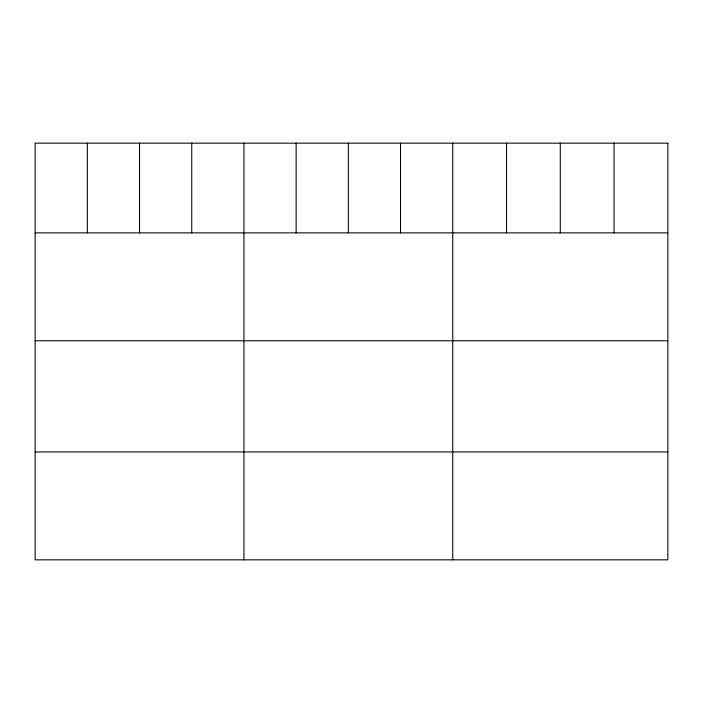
<?xml version="1.0" encoding="UTF-8"?>
<svg xmlns="http://www.w3.org/2000/svg" width="703" height="703" viewBox="0 0 703 703"><rect width="100%" height="100%" fill="white"/><g stroke="black" fill="none" stroke-linecap="round" stroke-linejoin="round"><path stroke-width="1.05" d="M35.15 232.869L667.85 232.869M35.15 340.77L667.85 340.77M35.15 451.941L667.85 451.941M614.071 143.157L614.071 232.869M560.291 143.157L560.291 232.869M506.512 143.157L506.512 232.869M452.732 143.157L452.732 559.843M400.534 143.157L400.534 232.869M348.337 143.157L348.337 232.869M296.139 143.157L296.139 232.869M243.941 143.157L243.941 559.843M191.743 143.157L191.743 232.869M139.546 143.157L139.546 232.869M87.348 143.157L87.348 232.869M667.85 143.157L35.15 143.157L35.15 559.843L667.85 559.843L667.85 143.157"/></g></svg>
